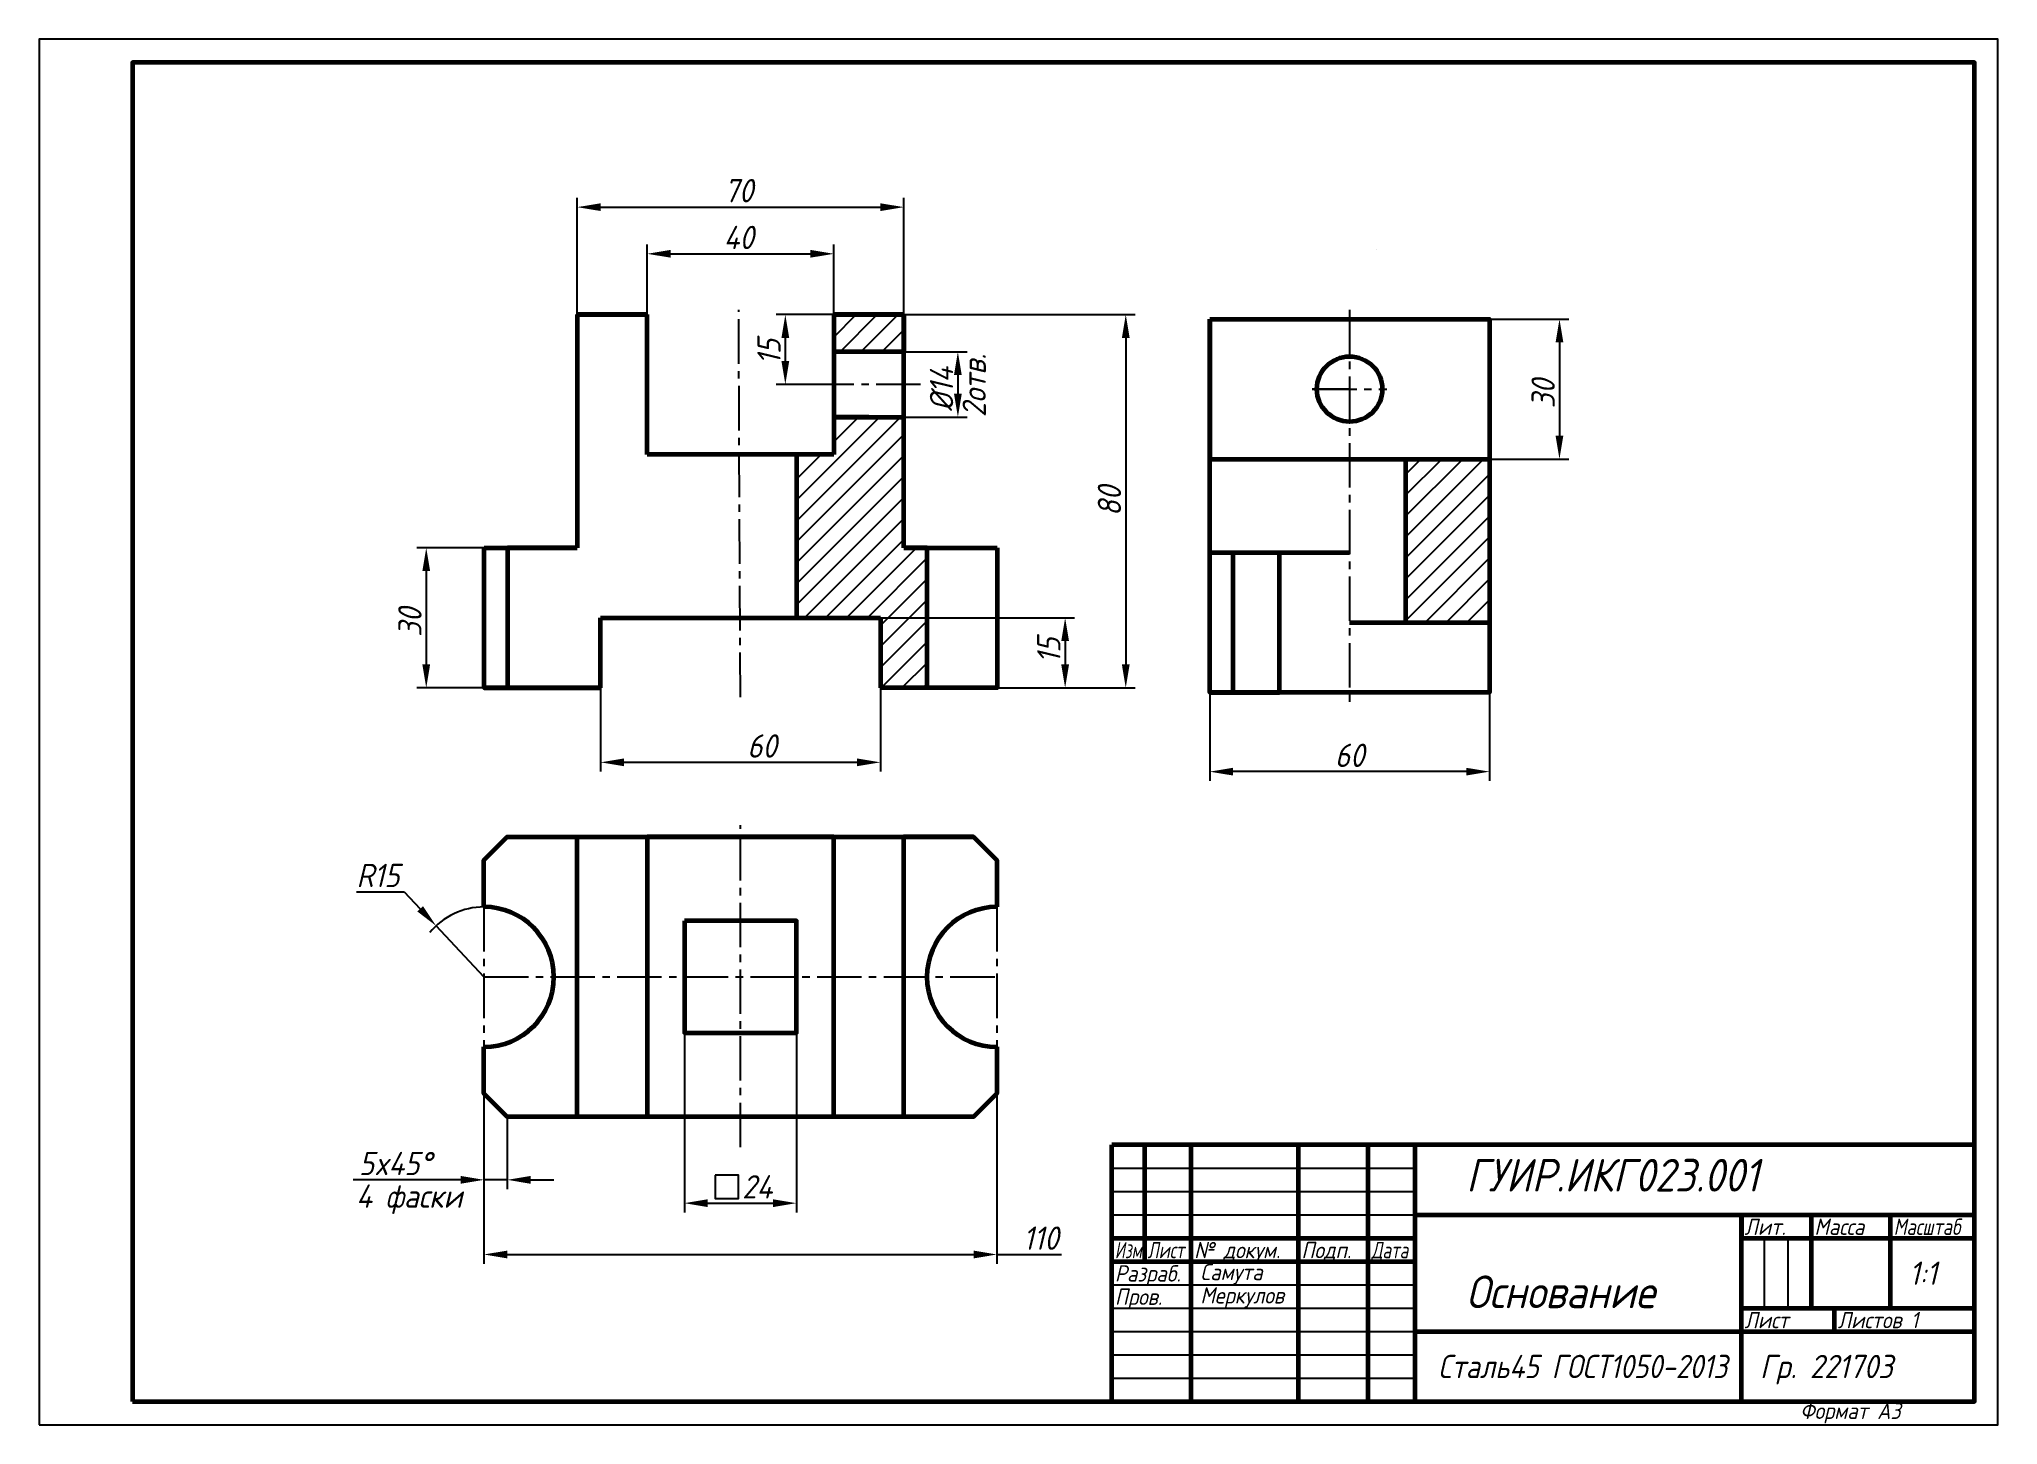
# Model space of a CAD drawing. Header units: millimetres. Extents: x 0 to 420, y 0 to 297.
import ezdxf
from ezdxf.enums import TextEntityAlignment as Align

# ---------------------------------------------------------------- set-up
doc = ezdxf.new("R2010")
doc.units = ezdxf.units.MM
doc.header["$LTSCALE"] = 0.5
doc.linetypes.add('осевая2', pattern=[28.575, 19.05, -3.175, 3.175, -3.175])
doc.layers.get('0').update_dxf_attribs({"lineweight": 60})
doc.layers.get('Defpoints').update_dxf_attribs({"color": 5})
doc.layers.add('1-оси', color=1, linetype='осевая2')
doc.layers.add('3-размеры', color=6, linetype='Continuous')
doc.layers.add('2-штриховка', color=7, linetype='Continuous', true_color=0x00c7c7)
doc.layers.add('4-текст', color=7, linetype='Continuous', true_color=0x00ad00)
doc.styles.get("Standard").update_dxf_attribs({"font": 'isocpeui.ttf', "width": 0.9})
doc.dimstyles.new('Standart', dxfattribs={"dimtxt": 5, "dimasz": 5, "dimexe": 2, "dimexo": 0, "dimgap": 1, "dimtad": 1, "dimtoh": 1, "dimdec": 0, "dimtxsty": 'Standard', "dimcen": 2.5, "dimadec": 0, "dimazin": 0, "dimtfac": 1, "dimtdec": 0, "dimtmove": 0, "dimatfit": 3, "dimldrblk": 'DOTSMALL', "dimfxl": 1, "dimarcsym": 0})

# ---------------------------------------------------------------- blocks, each defined once
blk = doc.blocks.new('*D2')
at = {"layer": '3-размеры', "color": 0, "lineweight": -2, "transparency": 16777216}
for p, q in [((185.39, 230), (199, 230)), ((197, 225), (197, 221)), ((185.39, 216), (199, 216))]:
    blk.add_line(p, q, dxfattribs=at)
at = {"layer": '3-размеры', "color": 0, "transparency": 16777216}
for points in [[(196.17, 225), (197.83, 225), (197, 230)], [(196.17, 221), (197.83, 221), (197, 216)]]:
    blk.add_solid(points, dxfattribs=at)
at = {"layer": 'Defpoints', "color": 0, "transparency": 16777216}
for p in [(185.39, 230), (185.39, 216), (197, 216)]:
    blk.add_point(p, dxfattribs=at)
at = {"layer": '3-размеры', "color": 0, "transparency": 16777216, "insert": (193.5, 222), "char_height": 5, "attachment_point": 5, "rotation": 90}
blk.add_mtext('%%C14', dxfattribs=at)
blk = doc.blocks.new('_DotSmall')
at = {"color": 0, "linetype": 'ByBlock', "const_width": 0.5}
blk.add_lwpolyline([(-0.0625, 0, 1), (0.0625, 0, 1)], format="xyb", close=True, dxfattribs=at)
blk = doc.blocks.new('*D3')
at = {"layer": '3-размеры', "color": 0, "lineweight": -2, "transparency": 16777216}
for p, q in [((115.39, 237.97), (115.39, 263)), ((120.39, 261), (180.39, 261)), ((185.39, 237.97), (185.39, 263))]:
    blk.add_line(p, q, dxfattribs=at)
at = {"layer": '3-размеры', "color": 0, "transparency": 16777216}
for points in [[(120.39, 261.83), (120.39, 260.17), (115.39, 261)], [(180.39, 261.83), (180.39, 260.17), (185.39, 261)]]:
    blk.add_solid(points, dxfattribs=at)
at = {"layer": 'Defpoints', "color": 0, "transparency": 16777216}
for p in [(185.39, 261), (115.39, 237.97), (185.39, 237.97)]:
    blk.add_point(p, dxfattribs=at)
at = {"layer": '3-размеры', "color": 0, "transparency": 16777216, "insert": (150, 264.53), "char_height": 5, "attachment_point": 5}
blk.add_mtext('70', dxfattribs=at)
blk = doc.blocks.new('*D4')
at = {"layer": '3-размеры', "color": 0, "lineweight": -2, "transparency": 16777216}
for p, q in [((130.39, 237.97), (130.39, 253)), ((170.39, 237.97), (170.39, 253)), ((135.39, 251), (165.39, 251))]:
    blk.add_line(p, q, dxfattribs=at)
at = {"layer": '3-размеры', "color": 0, "transparency": 16777216}
for points in [[(135.39, 251.83), (135.39, 250.17), (130.39, 251)], [(165.39, 251.83), (165.39, 250.17), (170.39, 251)]]:
    blk.add_solid(points, dxfattribs=at)
at = {"layer": 'Defpoints', "color": 0, "transparency": 16777216}
for p in [(170.39, 251), (130.39, 237.97), (170.39, 237.97)]:
    blk.add_point(p, dxfattribs=at)
at = {"layer": '3-размеры', "color": 0, "transparency": 16777216, "insert": (150, 254.5), "char_height": 5, "attachment_point": 5}
blk.add_mtext('40', dxfattribs=at)
blk = doc.blocks.new('*D5')
at = {"layer": '3-размеры', "color": 0, "lineweight": -2, "transparency": 16777216}
for p, q in [((185.39, 237.97), (235, 237.97)), ((233, 232.97), (233, 162.97)), ((205.39, 157.97), (235, 157.97))]:
    blk.add_line(p, q, dxfattribs=at)
at = {"layer": '3-размеры', "color": 0, "transparency": 16777216}
for points in [[(232.17, 232.97), (233.83, 232.97), (233, 237.97)], [(232.17, 162.97), (233.83, 162.97), (233, 157.97)]]:
    blk.add_solid(points, dxfattribs=at)
at = {"layer": 'Defpoints', "color": 0, "transparency": 16777216}
for p in [(185.39, 237.97), (205.39, 157.97), (233, 157.97)]:
    blk.add_point(p, dxfattribs=at)
at = {"layer": '3-размеры', "color": 0, "transparency": 16777216, "insert": (229.5, 198), "char_height": 5, "attachment_point": 5, "rotation": 90}
blk.add_mtext('80', dxfattribs=at)
blk = doc.blocks.new('*D6')
at = {"layer": '3-размеры', "color": 0, "lineweight": -2, "transparency": 16777216}
for p, q in [((120.39, 157.97), (120.39, 140)), ((180.39, 157.97), (180.39, 140)), ((125.39, 142), (175.39, 142))]:
    blk.add_line(p, q, dxfattribs=at)
at = {"layer": '3-размеры', "color": 0, "transparency": 16777216}
for points in [[(125.39, 142.83), (125.39, 141.17), (120.39, 142)], [(175.39, 142.83), (175.39, 141.17), (180.39, 142)]]:
    blk.add_solid(points, dxfattribs=at)
at = {"layer": 'Defpoints', "color": 0, "transparency": 16777216}
for p in [(120.39, 157.97), (180.39, 157.97), (180.39, 142)]:
    blk.add_point(p, dxfattribs=at)
at = {"layer": '3-размеры', "color": 0, "transparency": 16777216, "insert": (155, 145.5), "char_height": 5, "attachment_point": 5}
blk.add_mtext('60', dxfattribs=at)
blk = doc.blocks.new('*D7')
at = {"layer": '3-размеры', "color": 0, "lineweight": -2, "transparency": 16777216}
for p, q in [((95.39, 188), (81, 188)), ((83, 183), (83, 162.97)), ((95.39, 157.97), (81, 157.97))]:
    blk.add_line(p, q, dxfattribs=at)
at = {"layer": '3-размеры', "color": 0, "transparency": 16777216}
for points in [[(82.17, 183), (83.83, 183), (83, 188)], [(82.17, 162.97), (83.83, 162.97), (83, 157.97)]]:
    blk.add_solid(points, dxfattribs=at)
at = {"layer": 'Defpoints', "color": 0, "transparency": 16777216}
for p in [(95.39, 188), (83, 157.97), (95.39, 157.97)]:
    blk.add_point(p, dxfattribs=at)
at = {"layer": '3-размеры', "color": 0, "transparency": 16777216, "insert": (79.5, 172), "char_height": 5, "attachment_point": 5, "rotation": 90}
blk.add_mtext('30', dxfattribs=at)
blk = doc.blocks.new('*D8')
at = {"layer": '3-размеры', "color": 0, "lineweight": -2, "transparency": 16777216}
for p, q in [((180.39, 173), (222, 173)), ((220, 168), (220, 162.97)), ((180.39, 157.97), (222, 157.97))]:
    blk.add_line(p, q, dxfattribs=at)
at = {"layer": '3-размеры', "color": 0, "transparency": 16777216}
for points in [[(219.17, 168), (220.83, 168), (220, 173)], [(219.17, 162.97), (220.83, 162.97), (220, 157.97)]]:
    blk.add_solid(points, dxfattribs=at)
at = {"layer": 'Defpoints', "color": 0, "transparency": 16777216}
for p in [(180.39, 173), (180.39, 157.97), (220, 157.97)]:
    blk.add_point(p, dxfattribs=at)
at = {"layer": '3-размеры', "color": 0, "transparency": 16777216, "insert": (216.5, 166), "char_height": 5, "attachment_point": 5, "rotation": 90}
blk.add_mtext('15', dxfattribs=at)
blk = doc.blocks.new('*D9')
at = {"layer": '3-размеры', "color": 0, "lineweight": -2, "transparency": 16777216}
for p, q in [((95.37, 71), (95.37, 34.51)), ((205.37, 71), (205.37, 34.51)), ((100.37, 36.51), (200.37, 36.51)), ((205.37, 36.51), (219.23, 36.51))]:
    blk.add_line(p, q, dxfattribs=at)
at = {"layer": '3-размеры', "color": 0, "transparency": 16777216}
for points in [[(100.37, 37.34), (100.37, 35.67), (95.37, 36.51)], [(200.37, 37.34), (200.37, 35.67), (205.37, 36.51)]]:
    blk.add_solid(points, dxfattribs=at)
at = {"layer": 'Defpoints', "color": 0, "transparency": 16777216}
for p in [(95.37, 71), (205.37, 71), (205.37, 36.51)]:
    blk.add_point(p, dxfattribs=at)
at = {"layer": '3-размеры', "color": 0, "transparency": 16777216, "insert": (214.8, 40.01), "char_height": 5, "attachment_point": 5}
blk.add_mtext('110', dxfattribs=at)
blk = doc.blocks.new('*D10')
at = {"layer": '3-размеры', "color": 0, "lineweight": -2, "transparency": 16777216}
for p, q in [((138.37, 84), (138.37, 45.51)), ((162.37, 84), (162.37, 45.51)), ((143.37, 47.51), (157.37, 47.51))]:
    blk.add_line(p, q, dxfattribs=at)
at = {"layer": '3-размеры', "color": 0, "transparency": 16777216}
for points in [[(143.37, 48.34), (143.37, 46.67), (138.37, 47.51)], [(157.37, 48.34), (157.37, 46.67), (162.37, 47.51)]]:
    blk.add_solid(points, dxfattribs=at)
at = {"layer": 'Defpoints', "color": 0, "transparency": 16777216}
for p in [(138.37, 84), (162.37, 84), (162.37, 47.51)]:
    blk.add_point(p, dxfattribs=at)
at = {"layer": '3-размеры', "color": 0, "transparency": 16777216, "insert": (153.98, 51.01), "char_height": 5, "attachment_point": 5}
blk.add_mtext('24', dxfattribs=at)
blk = doc.blocks.new('*D11')
at = {"layer": '3-размеры', "color": 0, "lineweight": -2, "transparency": 16777216}
for p, q in [((170.39, 237.97), (158, 237.97)), ((160, 232.97), (160, 228)), ((170.39, 223), (158, 223))]:
    blk.add_line(p, q, dxfattribs=at)
at = {"layer": '3-размеры', "color": 0, "transparency": 16777216}
for points in [[(159.17, 232.97), (160.83, 232.97), (160, 237.97)], [(159.17, 228), (160.83, 228), (160, 223)]]:
    blk.add_solid(points, dxfattribs=at)
at = {"layer": 'Defpoints', "color": 0, "transparency": 16777216}
for p in [(170.39, 237.97), (160, 223), (170.39, 223)]:
    blk.add_point(p, dxfattribs=at)
at = {"layer": '3-размеры', "color": 0, "transparency": 16777216, "insert": (156.5, 230), "char_height": 5, "attachment_point": 5, "rotation": 90}
blk.add_mtext('15', dxfattribs=at)
blk = doc.blocks.new('*D12')
at = {"layer": '3-размеры', "color": 0, "lineweight": -2, "transparency": 16777216}
for p, q in [((68.06, 114.25), (78.28, 114.25)), ((78.28, 114.25), (81.7, 110.6)), ((95.37, 96), (85.12, 106.95))]:
    blk.add_line(p, q, dxfattribs=at)
blk.add_arc((95.37, 96), 15, 90, 140.7492, dxfattribs=at)
at = {"layer": '3-размеры', "color": 0, "transparency": 16777216}
blk.add_solid([(82.31, 111.17), (81.09, 110.03), (85.12, 106.95)], dxfattribs=at)
at = {"layer": 'Defpoints', "color": 0, "transparency": 16777216}
for p in [(85.12, 106.95), (95.37, 96)]:
    blk.add_point(p, dxfattribs=at)
at = {"layer": '3-размеры', "color": 0, "transparency": 16777216, "insert": (72.67, 117.75), "char_height": 5, "attachment_point": 5}
blk.add_mtext('R15', dxfattribs=at)
blk = doc.blocks.new('*D13')
at = {"layer": '3-размеры', "color": 0, "lineweight": -2, "transparency": 16777216}
for p, q in [((95.37, 71), (95.37, 50.51)), ((100.37, 66), (100.37, 50.51)), ((90.37, 52.51), (67.33, 52.51)), ((100.37, 52.51), (95.37, 52.51)), ((105.37, 52.51), (110.37, 52.51))]:
    blk.add_line(p, q, dxfattribs=at)
at = {"layer": '3-размеры', "color": 0, "transparency": 16777216}
for points in [[(90.37, 53.34), (90.37, 51.67), (95.37, 52.51)], [(105.37, 53.34), (105.37, 51.67), (100.37, 52.51)]]:
    blk.add_solid(points, dxfattribs=at)
at = {"layer": 'Defpoints', "color": 0, "transparency": 16777216}
for p in [(95.37, 71), (100.37, 66), (100.37, 52.51)]:
    blk.add_point(p, dxfattribs=at)
at = {"layer": '3-размеры', "color": 0, "transparency": 16777216, "insert": (76.35, 56.01), "char_height": 5, "attachment_point": 5}
blk.add_mtext('5x45%%d', dxfattribs=at)
blk = doc.blocks.new('*D14')
at = {"layer": '3-размеры', "color": 0, "lineweight": -2, "transparency": 16777216}
for p, q in [((251, 157), (251, 138)), ((311, 157), (311, 138)), ((306, 140), (256, 140))]:
    blk.add_line(p, q, dxfattribs=at)
at = {"layer": '3-размеры', "color": 0, "transparency": 16777216}
for points in [[(256, 140.83), (256, 139.17), (251, 140)], [(306, 140.83), (306, 139.17), (311, 140)]]:
    blk.add_solid(points, dxfattribs=at)
at = {"layer": 'Defpoints', "color": 0, "transparency": 16777216}
for p in [(251, 157), (311, 157), (251, 140)]:
    blk.add_point(p, dxfattribs=at)
at = {"layer": '3-размеры', "color": 0, "transparency": 16777216, "insert": (281, 143.5), "char_height": 5, "attachment_point": 5}
blk.add_mtext('60', dxfattribs=at)
blk = doc.blocks.new('*D15')
at = {"layer": '3-размеры', "color": 0, "lineweight": -2, "transparency": 16777216}
for p, q in [((311, 237), (328, 237)), ((326, 232), (326, 212)), ((311, 207), (328, 207))]:
    blk.add_line(p, q, dxfattribs=at)
at = {"layer": '3-размеры', "color": 0, "transparency": 16777216}
for points in [[(325.17, 232), (326.83, 232), (326, 237)], [(325.17, 212), (326.83, 212), (326, 207)]]:
    blk.add_solid(points, dxfattribs=at)
at = {"layer": 'Defpoints', "color": 0, "transparency": 16777216}
for p in [(311, 237), (311, 207), (326, 207)]:
    blk.add_point(p, dxfattribs=at)
at = {"layer": '3-размеры', "color": 0, "transparency": 16777216, "insert": (322.5, 221), "char_height": 5, "attachment_point": 5, "rotation": 90}
blk.add_mtext('30', dxfattribs=at)

msp = doc.modelspace()

# ---------------------------------------------------------------- hatches: boundary and pattern name
at = {"layer": '2-штриховка'}
h = msp.add_hatch(dxfattribs=at)
h.set_pattern_fill('ANSI31', color=256)
h.set_pattern_definition([(45, (45, 1e-13), (-2.245064, 2.245064), [])])
h.paths.add_polyline_path([(185.39, 188), (185.39, 216), (170.39, 216), (170.39, 208), (162.39, 208), (162.39, 173), (180.39, 173), (180.39, 157.97), (190.39, 157.97), (190.39, 188)])
h.paths.add_polyline_path([(177.89, 230), (185.39, 230), (185.39, 237.97), (170.39, 237.97), (170.39, 230)])
h = msp.add_hatch(dxfattribs=at)
h.set_pattern_fill('ANSI31', color=256)
h.set_pattern_definition([(45, (-16, -1.998), (-2.245064, 2.245064), [])])
h.paths.add_polyline_path([(311, 207), (293, 207), (293, 172), (311, 172)])

# ---------------------------------------------------------------- linework, layer by layer
for p, q in [((130.39, 237.97), (115.39, 237.97)), ((115.39, 237.97), (115.39, 188)), ((130.39, 208), (130.39, 237.97)), ((185.39, 237.97), (170.39, 237.97)), ((170.39, 237.97), (170.39, 208)), ((185.39, 188), (185.39, 237.97)), ((185.39, 237.97), (185.39, 230)), ((251, 237), (251, 207)), ((251, 237), (251, 222)), ((185.39, 230), (170.39, 230)), ((177.89, 230), (170.39, 230)), ((170.39, 216), (185.39, 216)), ((177.89, 216), (170.39, 216)), ((170.39, 208), (130.39, 208)), ((170.39, 208), (162.39, 208)), ((162.39, 208), (162.39, 173)), ((251, 207), (311, 207)), ((293, 207), (293, 172)), ((95.39, 157.97), (95.39, 188)), ((95.39, 188), (115.39, 188)), ((115.39, 188), (100.39, 188)), ((100.39, 188), (100.39, 157.97)), ((190.39, 188), (185.39, 188)), ((185.39, 188), (205.39, 188)), ((190.39, 157.97), (190.39, 188)), ((251, 172), (251, 187)), ((251, 187), (281, 187)), ((256, 172), (256, 187)), ((266, 157), (266, 187)), ((120.39, 157.97), (120.39, 173)), ((120.39, 173), (180.39, 173)), ((180.39, 173), (180.39, 157.97)), ((251, 157), (251, 172)), ((256, 157), (256, 172)), ((281, 172), (311, 172)), ((95.39, 157.97), (120.39, 157.97)), ((120.39, 157.97), (120.39, 157.97)), ((205.39, 157.97), (190.39, 157.97)), ((251, 157), (256, 157)), ((256, 157), (266, 157)), ((115.37, 66), (115.37, 126)), ((170.37, 126), (130.37, 126)), ((130.37, 126), (130.37, 66)), ((170.37, 66), (170.37, 126)), ((200.37, 126), (185.37, 126)), ((185.37, 126), (185.37, 66)), ((130.37, 66), (115.37, 66)), ((185.37, 66), (170.37, 66)), ((365, 45), (365, 40))]:
    msp.add_line(p, q)
at = {"lineweight": 60}
for p, q in [((415, 60), (230, 60)), ((230, 5), (230, 60)), ((237, 60), (237, 35)), ((247, 5), (247, 60)), ((270, 60), (270, 5)), ((285, 5), (285, 60)), ((295, 60), (295, 5)), ((295, 45), (415, 45)), ((365, 5), (365, 45)), ((380, 45), (380, 25)), ((397, 25), (397, 45)), ((230, 40), (295, 40)), ((365, 40), (415, 40)), ((230, 35), (295, 35)), ((365, 25), (415, 25)), ((385, 20), (385, 25)), ((295, 20), (415, 20))]:
    msp.add_line(p, q, dxfattribs=at)
at = {"lineweight": -3}
for p, q in [((230, 55), (295, 55)), ((230, 50), (295, 50)), ((230, 45), (295, 45)), ((370, 25), (370, 40)), ((375, 40), (375, 25)), ((230, 30), (295, 30)), ((230, 25), (295, 25)), ((230, 20), (295, 20)), ((230, 15), (295, 15)), ((230, 10), (295, 10))]:
    msp.add_line(p, q, dxfattribs=at)
at = {"lineweight": 60}
msp.add_lwpolyline([(20, 5), (415, 5), (415, 292), (20, 292)], close=True, dxfattribs=at)
for points in [[(115.39, 237.97), (130.39, 237.97)], [(170.39, 237.97), (185.39, 237.97)], [(120.39, 157.97), (95.39, 157.97), (95.39, 188)], [(205.39, 188), (205.39, 157.97), (180.39, 157.97)], [(95.37, 111), (95.37, 121), (100.37, 126), (200.37, 126), (205.37, 121), (205.37, 111)], [(205.37, 81), (205.37, 71), (200.37, 66), (100.37, 66), (95.37, 71), (95.37, 81)]]:
    msp.add_lwpolyline(points)
at = {"color": 7}
msp.add_lwpolyline([(251, 237), (311, 237), (311, 157), (251, 157)], close=True, dxfattribs=at)
at = {"color": 0, "linetype": 'ByBlock'}
msp.add_lwpolyline([(138.37, 108), (138.37, 84), (162.37, 84), (162.37, 108)], close=True, dxfattribs=at)
msp.add_circle((281, 222), 7)
for centre, start, end in [((95.37, 96), 270, 90), ((205.37, 96), 90, 270)]:
    msp.add_arc(centre, 15, start, end)
at = {"layer": '1-оси', "color": 1}
for p, q in [((286.68, 252), (286.68, 252)), ((150.37, 59.51), (150.37, 128.51))]:
    msp.add_line(p, q, dxfattribs=at)
at = {"layer": '1-оси'}
for p, q in [((150.37, 156), (150, 239)), ((281, 239), (281, 155)), ((189, 223), (168, 223)), ((281, 222), (273, 222)), ((273, 222), (289, 222)), ((95.37, 111), (95.37, 81)), ((205.37, 111), (205.37, 81)), ((95.37, 96), (206, 96))]:
    msp.add_line(p, q, dxfattribs=at)
at = {"layer": '3-размеры'}
msp.add_lwpolyline([(144.98, 53.51), (144.98, 48.51), (149.98, 48.51), (149.98, 53.51)], close=True, dxfattribs=at)
at = {"layer": 'Defpoints'}
msp.add_lwpolyline([(0, 0), (420, 0), (420, 297), (0, 297)], close=True, dxfattribs=at)

# ---------------------------------------------------------------- texts
at = {"lineweight": -3, "width": 0.9}
msp.add_text('Формат А3', height=3.5, dxfattribs=at).set_placement((377.6, 1.25))
at = {"layer": '3-размеры', "width": 0.9}
msp.add_text('2отв.', height=5, rotation=90, dxfattribs=at).set_placement((203, 216))
msp.add_text('4 фаски', height=5, dxfattribs=at).set_placement((67.98, 46.51))
at = {"layer": '4-текст', "width": 0.9}
for s, height, p in [('ГУИР.ИКГ023.001', 7, (306, 50)), ('Самута', 3.5, (249, 31)), ('1:1', 5, (401, 30)), ('Меркулов', 3.5, (249, 26)), ('Основание', 7, (306, 25)), ('Гр. 221703', 5, (369, 10))]:
    msp.add_text(s, height=height, dxfattribs=at).set_placement(p)
at = {"layer": '4-текст', "lineweight": -3}
for s, width, p in [('Лит.', 0.9, (365.67, 40.7)), ('Масса', 0.9, (380.67, 40.7)), ('Масштаб', 0.8, (397.67, 40.7)), ('Изм.', 0.7, (230.67, 35.7)), ('Лист', 0.75, (237.67, 35.7)), ('№ докум.', 0.9, (247.67, 35.7)), ('Подп.', 0.9, (270.67, 35.7)), ('Дата', 0.75, (285.67, 35.7)), ('Разраб.', 0.9, (230.67, 30.7)), ('Пров.', 0.9, (230.67, 25.7)), ('Лист', 0.9, (365.67, 20.7)), ('Листов 1', 0.9, (385.67, 20.7))]:
    msp.add_text(s, height=3.5, dxfattribs=dict(at, width=width)).set_placement(p)
at = {"layer": '4-текст', "width": 0.803732}
msp.add_text('Сталь45 ГОСТ1050-2013', height=5, dxfattribs=at).set_placement((300, 10), (362, 10), align=Align.FIT)

# ---------------------------------------------------------------- dimensions: what is measured, and where the dimension line sits
at = {"layer": '3-размеры'}
for base, p1, p2, picture, middle in [((185.39, 261), (115.39, 237.97), (185.39, 237.97), '*D3', (150, 261)), ((170.39, 251), (130.39, 237.97), (170.39, 237.97), '*D4', (150, 251)), ((180.39, 142), (120.39, 157.97), (180.39, 157.97), '*D6', (155, 142)), ((251, 140), (311, 157), (251, 157), '*D14', (281, 140)), ((162.37, 47.51), (138.37, 84), (162.37, 84), '*D10', (153.98, 47.51)), ((205.37, 36.51), (95.37, 71), (205.37, 71), '*D9', (214.8, 36.51))]:
    dim = msp.add_linear_dim(base=base, p1=p1, p2=p2, dimstyle='Standart', dxfattribs=at)
    dim.commit()
    dim.dimension.update_dxf_attribs({"geometry": picture, "text_midpoint": middle, "dimtype": 160})
for base, p1, p2, picture, middle in [((160, 223), (170.39, 237.97), (170.39, 223), '*D11', (160, 230)), ((233, 157.97), (185.39, 237.97), (205.39, 157.97), '*D5', (233, 198)), ((326, 207), (311, 237), (311, 207), '*D15', (326, 221)), ((83, 157.97), (95.39, 188), (95.39, 157.97), '*D7', (83, 172)), ((220, 157.97), (180.39, 173), (180.39, 157.97), '*D8', (220, 166))]:
    dim = msp.add_linear_dim(base=base, p1=p1, p2=p2, angle=90, dimstyle='Standart', dxfattribs=at)
    dim.commit()
    dim.dimension.update_dxf_attribs({"geometry": picture, "text_midpoint": middle, "dimtype": 160})
dim = msp.add_linear_dim(base=(197, 216), p1=(185.39, 230), p2=(185.39, 216), angle=90, text='%%C14', dimstyle='Standart', dxfattribs=at)
dim.commit()
dim.dimension.update_dxf_attribs({"geometry": '*D2', "text_midpoint": (197, 222), "dimtype": 160})
dim = msp.add_radius_dim(center=(95.37, 96), mpoint=(85.12, 106.95), dimstyle='Standart', dxfattribs=at)
dim.commit()
dim.dimension.update_dxf_attribs({"geometry": '*D12', "text_midpoint": (72.67, 117.75)})
dim = msp.add_linear_dim(base=(100.37, 52.51), p1=(95.37, 71), p2=(100.37, 66), text='5x45%%d', dimstyle='Standart', dxfattribs=at)
dim.commit()
dim.dimension.update_dxf_attribs({"geometry": '*D13', "text_midpoint": (76.35, 52.51), "dimtype": 160})

doc.saveas('drawing.dxf')
